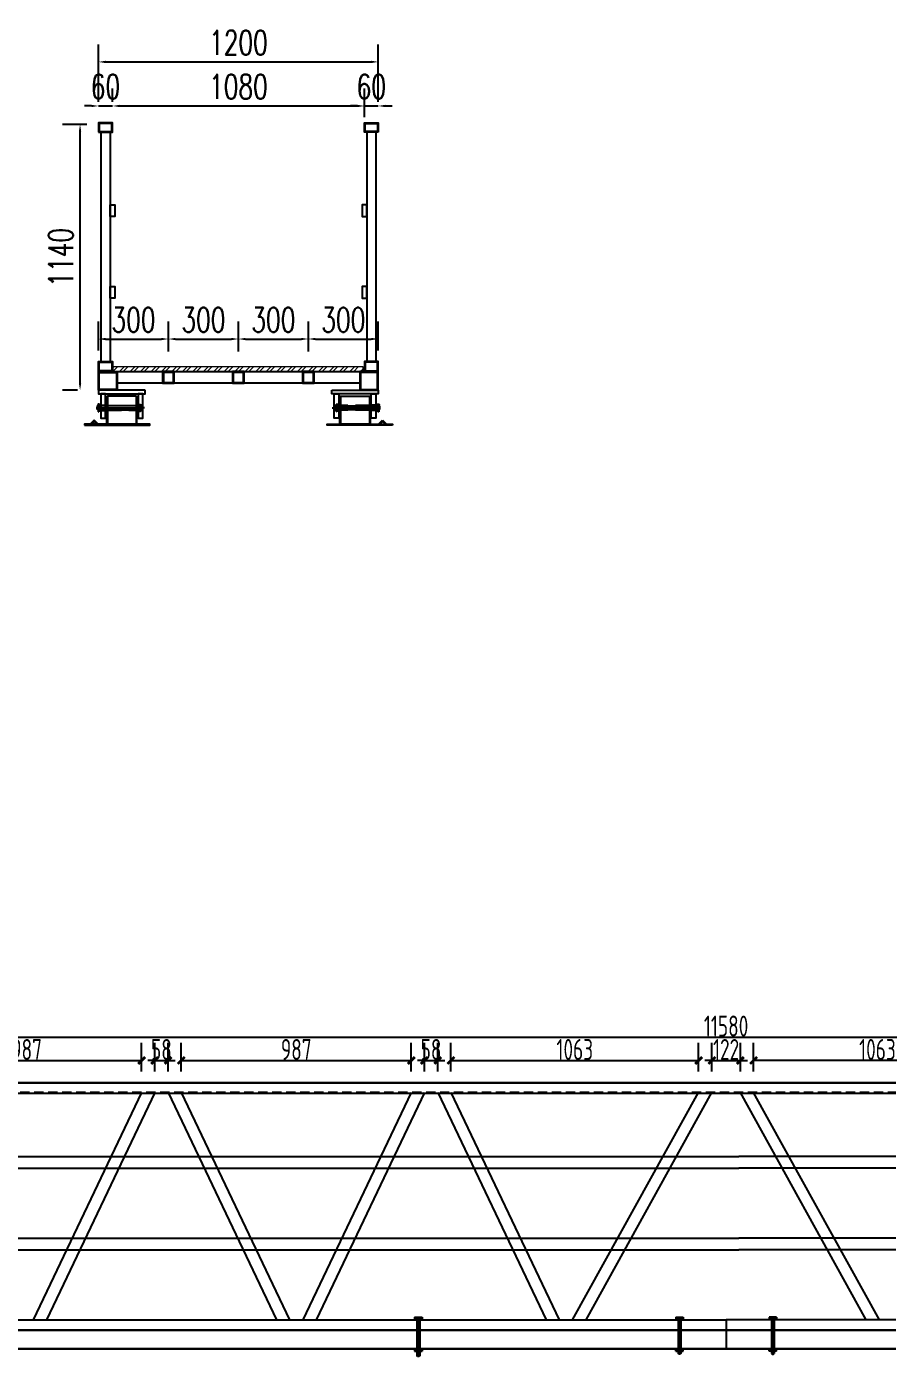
# Model space of a CAD drawing. Header units: millimetres. Extents: x -1871197 to -1180782, y 1281217 to 1543414.
# Drawn here: x -1263300 to -1259608, y 1461735 to 1467436 of the extents above; entities that cross this region are included whole.
import ezdxf

# ---------------------------------------------------------------- set-up
doc = ezdxf.new("R2010")
doc.units = ezdxf.units.MM
doc.header["$LTSCALE"] = 10
for name, pattern in [('BLTA11-LD-L-4001_Plot Plan for Seawater Intake System_20140729$0$key plan$0${ Wide Dash }', [12, 4, -2, 4, -2]), ('CENTER2', [28.575, 19.05, -3.175, 3.175, -3.175]), ('DASHED2', [9.525, 6.35, -3.175])]:
    doc.linetypes.add(name, pattern=pattern)
doc.layers.get('0').update_dxf_attribs({"linetype": 'CONTINUOUS'})
doc.layers.get('DEFPOINTS').update_dxf_attribs({"linetype": 'CONTINUOUS'})
doc.layers.add('W-bridge approach引桥', color=4, linetype='CONTINUOUS')
doc.layers.add('W-STEEL_FRAME钢架', color=3, linetype='CONTINUOUS')
doc.styles.get("Standard").update_dxf_attribs({"font": 'tssdeng.shx', "width": 0.7, "bigfont": 'hztxt.shx'})
doc.styles.add('STANDARD_T3', font='simplex.shx', dxfattribs={"width": 0.7, "bigfont": 'gbcbig.shx'})
doc.dimstyles.new('W&&30', dxfattribs={"dimtxt": 105, "dimasz": 30, "dimexe": 75, "dimexo": 90, "dimgap": 30, "dimtad": 1, "dimdec": 0, "dimzin": 0, "dimdsep": 46, "dimtxsty": 'STANDARD_T3', "dimcen": 0.09, "dimclrd": 1, "dimclre": 1, "dimclrt": 7, "dimazin": 2, "dimtfac": 1, "dimtdec": 0, "dimtix": 1, "dimtmove": 2, "dimatfit": 3, "dimfxl": 100, "dimtolj": 1, "dimtzin": 0, "dimarcsym": 0})
doc.dimstyles.new('W__30', dxfattribs={"dimtxt": 90, "dimasz": 30, "dimexe": 75, "dimexo": 90, "dimgap": 2, "dimtad": 1, "dimdec": 0, "dimzin": 0, "dimdsep": 46, "dimtxsty": 'Standard', "dimblk": 'ARCHTICK', "dimcen": 0.09, "dimclrd": 1, "dimclre": 1, "dimclrt": 2, "dimadec": 0, "dimazin": 0, "dimtfac": 1, "dimtdec": 0, "dimtix": 1, "dimtmove": 2, "dimatfit": 3, "dimldrblk": 'ARCHTICK', "dimfxl": 1, "dimtolj": 1, "dimtzin": 0, "dimarcsym": 0})

# ---------------------------------------------------------------- blocks, each defined once
blk = doc.blocks.new('*U66')
at = {"color": 8, "linetype": 'Continuous'}
for p, q in [((-1.3, 2.4), (-2.7, 1.2)), ((0, 1.9), (0, -1.9)), ((-1.3, -2.4), (-2.7, -1.2))]:
    blk.add_line(p, q, dxfattribs=at)
at = {"color": 7, "linetype": 'Continuous'}
for p, q in [((24, 1.9), (0, 1.9)), ((0, 0), (25.6, 0)), ((24, 1.9), (24, 0)), ((25.6, -1.9), (25.6, 0)), ((0, -1.9), (25.6, -1.9))]:
    blk.add_line(p, q, dxfattribs=at)
for centre, radius, start, end in [((-4.1, 0), 3.7, 41.3178, 318.6822), ((-4.1, 0), 1.85, 41.3178, 318.6822), ((0, 3.6), 3.59, 221.3178, 270), ((0, -3.6), 3.59, 90, 138.6822), ((0, 3.6), 1.74, 221.3178, 270), ((0, -3.6), 1.74, 90, 138.6822)]:
    blk.add_arc(centre, radius, start, end, dxfattribs=at)
blk = doc.blocks.new('*U74')
blk.add_lwpolyline([(-15, 0), (-15, 3), (15, 3), (15, 0)], close=True)
blk = doc.blocks.new('34')
at = {"color": 3, "linetype": 'CENTER2'}
for p, q in [((-1428303, 1516548.3), (-1428267.2, 1516548.3)), ((-1428134.7, 1516548.3), (-1428275.6, 1516548.3)), ((-1428107.2, 1516548.3), (-1428143, 1516548.3))]:
    blk.add_line(p, q, dxfattribs=at)
at = {"linetype": 'DASHED2'}
for p, q in [((-1428295.1, 1516559.3), (-1428275.1, 1516559.3)), ((-1428140.1, 1516558.4), (-1428270.1, 1516558.4)), ((-1428115.1, 1516559.3), (-1428135.1, 1516559.3)), ((-1428295.1, 1516537.3), (-1428275.1, 1516537.3)), ((-1428140.1, 1516538.2), (-1428270.1, 1516538.2)), ((-1428115.1, 1516537.3), (-1428135.1, 1516537.3))]:
    blk.add_line(p, q, dxfattribs=at)
for p, q in [((-1428286.1, 1516556.3), (-1428289.1, 1516554.6)), ((-1428289.1, 1516542), (-1428289.1, 1516554.6)), ((-1428286.1, 1516540.3), (-1428289.1, 1516542)), ((-1428286.1, 1516556.3), (-1428102.1, 1516556.3)), ((-1428286.1, 1516556.3), (-1428286.1, 1516540.3)), ((-1428267.1, 1516598.3), (-1428267.1, 1516478.3)), ((-1428143.1, 1516598.3), (-1428143.1, 1516478.3)), ((-1428102.1, 1516556.3), (-1428099.1, 1516554.6)), ((-1428102.1, 1516556.3), (-1428102.1, 1516540.3)), ((-1428102.1, 1516540.3), (-1428099.1, 1516542)), ((-1428102.1, 1516540.3), (-1428286.1, 1516540.3))]:
    blk.add_line(p, q)
at = {"color": 8, "linetype": 'Continuous', "lineweight": 15}
for p, q in [((-1428285.6, 1516557.6), (-1428284.4, 1516559)), ((-1428281.3, 1516556.3), (-1428285, 1516556.3)), ((-1428280.7, 1516557.6), (-1428281.9, 1516559))]:
    blk.add_line(p, q, dxfattribs=at)
at = {"color": 7, "linetype": 'Continuous', "lineweight": 15}
for p, q in [((-1428285, 1516556.3), (-1428285, 1516530.7)), ((-1428283.1, 1516556.3), (-1428283.1, 1516530.7)), ((-1428281.3, 1516532.3), (-1428281.3, 1516556.3)), ((-1428285, 1516530.7), (-1428283.1, 1516530.7)), ((-1428281.3, 1516532.3), (-1428283.1, 1516532.3))]:
    blk.add_line(p, q, dxfattribs=at)
for points in [[(-1428305.1, 1516623.3), (-1428105.1, 1516623.3), (-1428105.1, 1516608.3), (-1428305.1, 1516608.3)], [(-1428295.1, 1516608.3), (-1428275.1, 1516608.3), (-1428275.1, 1516503.3), (-1428295.1, 1516503.3)], [(-1428135.1, 1516608.3), (-1428115.1, 1516608.3), (-1428115.1, 1516503.3), (-1428135.1, 1516503.3)], [(-1428275.1, 1516533.3), (-1428278.1, 1516533.3), (-1428278.1, 1516563.3), (-1428275.1, 1516563.3)], [(-1428271.1, 1516533.3), (-1428274.1, 1516533.3), (-1428274.1, 1516563.3), (-1428271.1, 1516563.3)], [(-1428143.1, 1516478.3), (-1428267.1, 1516478.3), (-1428270.1, 1516481.3), (-1428270.1, 1516595.3), (-1428267.1, 1516598.3), (-1428143.1, 1516598.3), (-1428140.1, 1516595.3), (-1428140.1, 1516481.3)], [(-1428087, 1516494.6), (-1428072.9, 1516480.4), (-1428075, 1516478.3), (-1428087, 1516490.3), (-1428099.1, 1516478.3), (-1428101.2, 1516480.4)], [(-1428045, 1516474.3), (-1428325, 1516474.3), (-1428325, 1516478.3), (-1428045, 1516478.3)]]:
    blk.add_lwpolyline(points, close=True)
blk.add_lwpolyline([(-1428099.1, 1516542), (-1428099.1, 1516554.6)])
for centre in [(-1428283.1, 1516548.3), (-1428105.1, 1516548.3)]:
    blk.add_circle(centre, 2)
for centre, radius, start, end in [((-1428283.1, 1516560.4), 3.7, 311.3178, 228.6822), ((-1428286.7, 1516556.3), 1.74, 0, 48.6822), ((-1428283.1, 1516560.4), 1.85, 311.3178, 228.6822), ((-1428286.7, 1516556.3), 3.59, 0, 48.6822), ((-1428279.5, 1516556.3), 3.59, 131.3178, 180), ((-1428279.5, 1516556.3), 1.74, 131.3178, 180)]:
    blk.add_arc(centre, radius, start, end, dxfattribs=at)
at = {"xscale": -1}
for name, p, rotation in [('*U74', (-1428140.1, 1516548.3), 270), ('*U74', (-1428114.1, 1516548.3), 270), ('*U66', (-1428105.1, 1516556.3), 90)]:
    blk.add_blockref(name, p, dxfattribs=dict(at, rotation=rotation))
blk = doc.blocks.new('*D102')
at = {"layer": 'DEFPOINTS', "color": 0, "transparency": 16777216}
for p in [(-1262931.2, 1467095.6), (-1262991.2, 1467023.6), (-1262931.2, 1467023.6)]:
    blk.add_point(p, dxfattribs=at)
at = {"layer": 'W-STEEL_FRAME钢架', "color": 1, "lineweight": -2, "transparency": 16777216}
for p, q in [((-1262991.2, 1467113.6), (-1262991.2, 1467170.6)), ((-1262931.2, 1467113.6), (-1262931.2, 1467170.6)), ((-1263021.2, 1467095.6), (-1263051.2, 1467095.6)), ((-1262991.2, 1467095.6), (-1262931.2, 1467095.6)), ((-1262901.2, 1467095.6), (-1262871.2, 1467095.6))]:
    blk.add_line(p, q, dxfattribs=at)
at = {"layer": 'W-STEEL_FRAME钢架', "color": 1, "transparency": 16777216}
for points in [[(-1263021.2, 1467100.6), (-1263021.2, 1467090.6), (-1262991.2, 1467095.6)], [(-1262901.2, 1467100.6), (-1262901.2, 1467090.6), (-1262931.2, 1467095.6)]]:
    blk.add_solid(points, dxfattribs=at)
at = {"layer": 'W-STEEL_FRAME钢架', "color": 7, "transparency": 16777216, "insert": (-1262961.2, 1467178.1), "char_height": 105, "attachment_point": 5, "style": 'STANDARD_T3'}
blk.add_mtext('\\A1;60', dxfattribs=at)
blk = doc.blocks.new('*D103')
at = {"layer": 'DEFPOINTS', "color": 0, "transparency": 16777216}
for p in [(-1261791.2, 1467095.6), (-1261851.2, 1467023.6), (-1261791.2, 1467023.6)]:
    blk.add_point(p, dxfattribs=at)
at = {"layer": 'W-STEEL_FRAME钢架', "color": 1, "lineweight": -2, "transparency": 16777216}
for p, q in [((-1261851.2, 1467113.6), (-1261851.2, 1467170.6)), ((-1261791.2, 1467113.6), (-1261791.2, 1467170.6)), ((-1261881.2, 1467095.6), (-1261911.2, 1467095.6)), ((-1261851.2, 1467095.6), (-1261791.2, 1467095.6)), ((-1261761.2, 1467095.6), (-1261731.2, 1467095.6))]:
    blk.add_line(p, q, dxfattribs=at)
at = {"layer": 'W-STEEL_FRAME钢架', "color": 1, "transparency": 16777216}
for points in [[(-1261881.2, 1467100.6), (-1261881.2, 1467090.6), (-1261851.2, 1467095.6)], [(-1261761.2, 1467100.6), (-1261761.2, 1467090.6), (-1261791.2, 1467095.6)]]:
    blk.add_solid(points, dxfattribs=at)
at = {"layer": 'W-STEEL_FRAME钢架', "color": 7, "transparency": 16777216, "insert": (-1261821.2, 1467178.1), "char_height": 105, "attachment_point": 5, "style": 'STANDARD_T3'}
blk.add_mtext('\\A1;60', dxfattribs=at)
blk = doc.blocks.new('*D104')
at = {"layer": 'DEFPOINTS', "color": 0, "transparency": 16777216}
for p in [(-1261851.2, 1467095.6), (-1262931.2, 1467023.6), (-1261851.2, 1466958.1)]:
    blk.add_point(p, dxfattribs=at)
at = {"layer": 'W-STEEL_FRAME钢架', "color": 1, "lineweight": -2, "transparency": 16777216}
for p, q in [((-1262931.2, 1467113.6), (-1262931.2, 1467170.6)), ((-1261851.2, 1467048.1), (-1261851.2, 1467170.6)), ((-1262901.2, 1467095.6), (-1261881.2, 1467095.6))]:
    blk.add_line(p, q, dxfattribs=at)
at = {"layer": 'W-STEEL_FRAME钢架', "color": 1, "transparency": 16777216}
for points in [[(-1262901.2, 1467100.6), (-1262901.2, 1467090.6), (-1262931.2, 1467095.6)], [(-1261881.2, 1467100.6), (-1261881.2, 1467090.6), (-1261851.2, 1467095.6)]]:
    blk.add_solid(points, dxfattribs=at)
at = {"layer": 'W-STEEL_FRAME钢架', "color": 7, "transparency": 16777216, "insert": (-1262391.2, 1467178.1), "char_height": 105, "attachment_point": 5, "style": 'STANDARD_T3'}
blk.add_mtext('\\A1;1080', dxfattribs=at)
blk = doc.blocks.new('*D105')
at = {"layer": 'DEFPOINTS', "color": 0, "transparency": 16777216}
for p in [(-1261791.2, 1467284.5), (-1262991.2, 1467023.6), (-1261791.2, 1467023.6)]:
    blk.add_point(p, dxfattribs=at)
at = {"layer": 'W-STEEL_FRAME钢架', "color": 1, "lineweight": -2, "transparency": 16777216}
for p, q in [((-1262991.2, 1467113.6), (-1262991.2, 1467359.5)), ((-1261791.2, 1467113.6), (-1261791.2, 1467359.5)), ((-1262961.2, 1467284.5), (-1261821.2, 1467284.5))]:
    blk.add_line(p, q, dxfattribs=at)
at = {"layer": 'W-STEEL_FRAME钢架', "color": 1, "transparency": 16777216}
for points in [[(-1262961.2, 1467289.5), (-1262961.2, 1467279.5), (-1262991.2, 1467284.5)], [(-1261821.2, 1467289.5), (-1261821.2, 1467279.5), (-1261791.2, 1467284.5)]]:
    blk.add_solid(points, dxfattribs=at)
at = {"layer": 'W-STEEL_FRAME钢架', "color": 7, "transparency": 16777216, "insert": (-1262391.2, 1467367), "char_height": 105, "attachment_point": 5, "style": 'STANDARD_T3'}
blk.add_mtext('\\A1;1200', dxfattribs=at)
blk = doc.blocks.new('*D106')
at = {"layer": 'DEFPOINTS', "color": 0, "transparency": 16777216}
for p in [(-1263070.3, 1467016.6), (-1262951.2, 1467016.6), (-1262991.2, 1465876.6)]:
    blk.add_point(p, dxfattribs=at)
at = {"layer": 'W-STEEL_FRAME钢架', "color": 1, "lineweight": -2, "transparency": 16777216}
for p, q in [((-1263041.2, 1467016.6), (-1263145.3, 1467016.6)), ((-1263070.3, 1465906.6), (-1263070.3, 1466986.6)), ((-1263081.2, 1465876.6), (-1263145.3, 1465876.6))]:
    blk.add_line(p, q, dxfattribs=at)
at = {"layer": 'W-STEEL_FRAME钢架', "color": 1, "transparency": 16777216}
for points in [[(-1263075.3, 1466986.6), (-1263065.3, 1466986.6), (-1263070.3, 1467016.6)], [(-1263075.3, 1465906.6), (-1263065.3, 1465906.6), (-1263070.3, 1465876.6)]]:
    blk.add_solid(points, dxfattribs=at)
at = {"layer": 'W-STEEL_FRAME钢架', "color": 7, "transparency": 16777216, "insert": (-1263152.8, 1466446.6), "char_height": 105, "attachment_point": 5, "rotation": 90, "style": 'STANDARD_T3'}
blk.add_mtext('\\A1;1140', dxfattribs=at)
blk = doc.blocks.new('*U89')
at = {"layer": 'W-bridge approach引桥'}
for points in [[(-25, -25), (25, -25), (25, 25), (-25, 25)], [(-22, -22), (22, -22), (22, 22), (-22, 22)]]:
    blk.add_lwpolyline(points, close=True, dxfattribs=at)
blk = doc.blocks.new('*U90')
at = {"layer": 'W-bridge approach引桥', "color": 0, "linetype": 'ByBlock', "lineweight": -2, "transparency": 16777216}
for p in [(0, 0), (300, 0), (600, 0)]:
    blk.add_blockref('*U89', p, dxfattribs=at)
blk = doc.blocks.new('*D108')
at = {"layer": 'DEFPOINTS', "color": 0, "transparency": 16777216}
for p in [(-1262691.2, 1466096.5), (-1262991.2, 1465956.6), (-1262691.2, 1465956.6)]:
    blk.add_point(p, dxfattribs=at)
at = {"layer": 'W-STEEL_FRAME钢架', "color": 1, "lineweight": -2, "transparency": 16777216}
for p, q in [((-1262991.2, 1466046.6), (-1262991.2, 1466171.5)), ((-1262691.2, 1466046.6), (-1262691.2, 1466171.5)), ((-1262961.2, 1466096.5), (-1262721.2, 1466096.5))]:
    blk.add_line(p, q, dxfattribs=at)
at = {"layer": 'W-STEEL_FRAME钢架', "color": 1, "transparency": 16777216}
for points in [[(-1262961.2, 1466101.5), (-1262961.2, 1466091.5), (-1262991.2, 1466096.5)], [(-1262721.2, 1466101.5), (-1262721.2, 1466091.5), (-1262691.2, 1466096.5)]]:
    blk.add_solid(points, dxfattribs=at)
at = {"layer": 'W-STEEL_FRAME钢架', "color": 7, "transparency": 16777216, "insert": (-1262841.2, 1466179), "char_height": 105, "attachment_point": 5, "style": 'STANDARD_T3'}
blk.add_mtext('\\A1;300', dxfattribs=at)
blk = doc.blocks.new('*D109')
at = {"layer": 'DEFPOINTS', "color": 0, "transparency": 16777216}
for p in [(-1262091.2, 1466096.5), (-1262391.2, 1465956.6), (-1262091.2, 1465953.6)]:
    blk.add_point(p, dxfattribs=at)
at = {"layer": 'W-STEEL_FRAME钢架', "color": 1, "lineweight": -2, "transparency": 16777216}
for p, q in [((-1262391.2, 1466046.6), (-1262391.2, 1466171.5)), ((-1262091.2, 1466043.6), (-1262091.2, 1466171.5)), ((-1262361.2, 1466096.5), (-1262121.2, 1466096.5))]:
    blk.add_line(p, q, dxfattribs=at)
at = {"layer": 'W-STEEL_FRAME钢架', "color": 1, "transparency": 16777216}
for points in [[(-1262361.2, 1466101.5), (-1262361.2, 1466091.5), (-1262391.2, 1466096.5)], [(-1262121.2, 1466101.5), (-1262121.2, 1466091.5), (-1262091.2, 1466096.5)]]:
    blk.add_solid(points, dxfattribs=at)
at = {"layer": 'W-STEEL_FRAME钢架', "color": 7, "transparency": 16777216, "insert": (-1262241.2, 1466179), "char_height": 105, "attachment_point": 5, "style": 'STANDARD_T3'}
blk.add_mtext('\\A1;300', dxfattribs=at)
blk = doc.blocks.new('*D110')
at = {"layer": 'DEFPOINTS', "color": 0, "transparency": 16777216}
for p in [(-1261791.2, 1466096.5), (-1262091.2, 1465953.6), (-1261791.2, 1465956.6)]:
    blk.add_point(p, dxfattribs=at)
at = {"layer": 'W-STEEL_FRAME钢架', "color": 1, "lineweight": -2, "transparency": 16777216}
for p, q in [((-1262091.2, 1466043.6), (-1262091.2, 1466171.5)), ((-1261791.2, 1466046.6), (-1261791.2, 1466171.5)), ((-1262061.2, 1466096.5), (-1261821.2, 1466096.5))]:
    blk.add_line(p, q, dxfattribs=at)
at = {"layer": 'W-STEEL_FRAME钢架', "color": 1, "transparency": 16777216}
for points in [[(-1262061.2, 1466101.5), (-1262061.2, 1466091.5), (-1262091.2, 1466096.5)], [(-1261821.2, 1466101.5), (-1261821.2, 1466091.5), (-1261791.2, 1466096.5)]]:
    blk.add_solid(points, dxfattribs=at)
at = {"layer": 'W-STEEL_FRAME钢架', "color": 7, "transparency": 16777216, "insert": (-1261941.2, 1466179), "char_height": 105, "attachment_point": 5, "style": 'STANDARD_T3'}
blk.add_mtext('\\A1;300', dxfattribs=at)
blk = doc.blocks.new('_ARCHTICK')
at = {"color": 0, "linetype": 'ByBlock', "const_width": 0.4}
blk.add_lwpolyline([(-0.5, -0.5), (0.5, 0.5)], dxfattribs=at)
blk = doc.blocks.new('*D120')
at = {"layer": 'DEFPOINTS', "color": 0, "transparency": 16777216}
for p in [(-1254509.7, 1463104.1), (-1266089.7, 1462907.4), (-1254509.7, 1462907.4)]:
    blk.add_point(p, dxfattribs=at)
at = {"layer": 'W-STEEL_FRAME钢架', "color": 1, "lineweight": -2, "transparency": 16777216}
for p, q in [((-1266089.7, 1462997.4), (-1266089.7, 1463179.1)), ((-1254509.7, 1462997.4), (-1254509.7, 1463179.1)), ((-1266089.7, 1463104.1), (-1254509.7, 1463104.1))]:
    blk.add_line(p, q, dxfattribs=at)
at = {"layer": 'W-STEEL_FRAME钢架', "color": 1, "lineweight": -2, "transparency": 16777216, "xscale": 30, "yscale": 30, "zscale": 30, "rotation": 180}
blk.add_blockref('_ARCHTICK', (-1266089.7, 1463104.1), dxfattribs=at)
at = {"layer": 'W-STEEL_FRAME钢架', "color": 1, "lineweight": -2, "transparency": 16777216, "xscale": 30, "yscale": 30, "zscale": 30}
blk.add_blockref('_ARCHTICK', (-1254509.7, 1463104.1), dxfattribs=at)
at = {"layer": 'W-STEEL_FRAME钢架', "color": 7, "transparency": 16777216, "insert": (-1260299.7, 1463151.1), "char_height": 90, "attachment_point": 5}
blk.add_mtext('\\A1;11580', dxfattribs=at)
blk = doc.blocks.new('*D124')
at = {"layer": 'DEFPOINTS', "color": 0, "transparency": 16777216}
for p in [(-1262806.3, 1463003.6), (-1263793, 1462866.4), (-1262806.3, 1462866.4)]:
    blk.add_point(p, dxfattribs=at)
at = {"layer": 'W-STEEL_FRAME钢架', "color": 1, "lineweight": -2, "transparency": 16777216}
for p, q in [((-1263793, 1462956.4), (-1263793, 1463078.6)), ((-1262806.3, 1462956.4), (-1262806.3, 1463078.6)), ((-1263793, 1463003.6), (-1262806.3, 1463003.6))]:
    blk.add_line(p, q, dxfattribs=at)
at = {"layer": 'W-STEEL_FRAME钢架', "color": 1, "lineweight": -2, "transparency": 16777216, "xscale": 30, "yscale": 30, "zscale": 30, "rotation": 180}
blk.add_blockref('_ARCHTICK', (-1263793, 1463003.6), dxfattribs=at)
at = {"layer": 'W-STEEL_FRAME钢架', "color": 1, "lineweight": -2, "transparency": 16777216, "xscale": 30, "yscale": 30, "zscale": 30}
blk.add_blockref('_ARCHTICK', (-1262806.3, 1463003.6), dxfattribs=at)
at = {"layer": 'W-STEEL_FRAME钢架', "color": 7, "transparency": 16777216, "insert": (-1263299.7, 1463050.6), "char_height": 90, "attachment_point": 5}
blk.add_mtext('\\A1;987', dxfattribs=at)
blk = doc.blocks.new('*D118')
at = {"layer": 'DEFPOINTS', "color": 0, "transparency": 16777216}
for p in [(-1262692.7, 1463003.6), (-1262750.2, 1462866.4), (-1262692.7, 1462866.4)]:
    blk.add_point(p, dxfattribs=at)
at = {"layer": 'W-STEEL_FRAME钢架', "color": 1, "lineweight": -2, "transparency": 16777216}
for p, q in [((-1262750.2, 1462956.4), (-1262750.2, 1463078.6)), ((-1262692.7, 1462956.4), (-1262692.7, 1463078.6)), ((-1262750.2, 1463003.6), (-1262780.2, 1463003.6)), ((-1262750.2, 1463003.6), (-1262692.7, 1463003.6)), ((-1262692.7, 1463003.6), (-1262662.7, 1463003.6))]:
    blk.add_line(p, q, dxfattribs=at)
at = {"layer": 'W-STEEL_FRAME钢架', "color": 1, "lineweight": -2, "transparency": 16777216, "xscale": 30, "yscale": 30, "zscale": 30}
blk.add_blockref('_ARCHTICK', (-1262750.2, 1463003.6), dxfattribs=at)
at = {"layer": 'W-STEEL_FRAME钢架', "color": 1, "lineweight": -2, "transparency": 16777216, "xscale": 30, "yscale": 30, "zscale": 30, "rotation": 180}
blk.add_blockref('_ARCHTICK', (-1262692.7, 1463003.6), dxfattribs=at)
at = {"layer": 'W-STEEL_FRAME钢架', "color": 7, "transparency": 16777216, "insert": (-1262721.4, 1463050.6), "char_height": 90, "attachment_point": 5}
blk.add_mtext('\\A1;58', dxfattribs=at)
blk = doc.blocks.new('*D125')
at = {"layer": 'DEFPOINTS', "color": 0, "transparency": 16777216}
for p in [(-1261649.9, 1463003.6), (-1262636.6, 1462866.4), (-1261649.9, 1462866.4)]:
    blk.add_point(p, dxfattribs=at)
at = {"layer": 'W-STEEL_FRAME钢架', "color": 1, "lineweight": -2, "transparency": 16777216}
for p, q in [((-1262636.6, 1462956.4), (-1262636.6, 1463078.6)), ((-1261649.9, 1462956.4), (-1261649.9, 1463078.6)), ((-1262636.6, 1463003.6), (-1261649.9, 1463003.6))]:
    blk.add_line(p, q, dxfattribs=at)
at = {"layer": 'W-STEEL_FRAME钢架', "color": 1, "lineweight": -2, "transparency": 16777216, "xscale": 30, "yscale": 30, "zscale": 30, "rotation": 180}
blk.add_blockref('_ARCHTICK', (-1262636.6, 1463003.6), dxfattribs=at)
at = {"layer": 'W-STEEL_FRAME钢架', "color": 1, "lineweight": -2, "transparency": 16777216, "xscale": 30, "yscale": 30, "zscale": 30}
blk.add_blockref('_ARCHTICK', (-1261649.9, 1463003.6), dxfattribs=at)
at = {"layer": 'W-STEEL_FRAME钢架', "color": 7, "transparency": 16777216, "insert": (-1262143.2, 1463050.6), "char_height": 90, "attachment_point": 5}
blk.add_mtext('\\A1;987', dxfattribs=at)
blk = doc.blocks.new('*D119')
at = {"layer": 'DEFPOINTS', "color": 0, "transparency": 16777216}
for p in [(-1261536.2, 1463003.6), (-1261593.8, 1462866.4), (-1261536.2, 1462866.4)]:
    blk.add_point(p, dxfattribs=at)
at = {"layer": 'W-STEEL_FRAME钢架', "color": 1, "lineweight": -2, "transparency": 16777216}
for p, q in [((-1261593.8, 1462956.4), (-1261593.8, 1463078.6)), ((-1261536.2, 1462956.4), (-1261536.2, 1463078.6)), ((-1261593.8, 1463003.6), (-1261623.8, 1463003.6)), ((-1261593.8, 1463003.6), (-1261536.2, 1463003.6)), ((-1261536.2, 1463003.6), (-1261506.2, 1463003.6))]:
    blk.add_line(p, q, dxfattribs=at)
at = {"layer": 'W-STEEL_FRAME钢架', "color": 1, "lineweight": -2, "transparency": 16777216, "xscale": 30, "yscale": 30, "zscale": 30}
blk.add_blockref('_ARCHTICK', (-1261593.8, 1463003.6), dxfattribs=at)
at = {"layer": 'W-STEEL_FRAME钢架', "color": 1, "lineweight": -2, "transparency": 16777216, "xscale": 30, "yscale": 30, "zscale": 30, "rotation": 180}
blk.add_blockref('_ARCHTICK', (-1261536.2, 1463003.6), dxfattribs=at)
at = {"layer": 'W-STEEL_FRAME钢架', "color": 7, "transparency": 16777216, "insert": (-1261565, 1463050.6), "char_height": 90, "attachment_point": 5}
blk.add_mtext('\\A1;58', dxfattribs=at)
blk = doc.blocks.new('*D126')
at = {"layer": 'DEFPOINTS', "color": 0, "transparency": 16777216}
for p in [(-1260417.4, 1463003.6), (-1261480.1, 1462866.4), (-1260417.4, 1462866.4)]:
    blk.add_point(p, dxfattribs=at)
at = {"layer": 'W-STEEL_FRAME钢架', "color": 1, "lineweight": -2, "transparency": 16777216}
for p, q in [((-1261480.1, 1462956.4), (-1261480.1, 1463078.6)), ((-1260417.4, 1462956.4), (-1260417.4, 1463078.6)), ((-1261480.1, 1463003.6), (-1260417.4, 1463003.6))]:
    blk.add_line(p, q, dxfattribs=at)
at = {"layer": 'W-STEEL_FRAME钢架', "color": 1, "lineweight": -2, "transparency": 16777216, "xscale": 30, "yscale": 30, "zscale": 30, "rotation": 180}
blk.add_blockref('_ARCHTICK', (-1261480.1, 1463003.6), dxfattribs=at)
at = {"layer": 'W-STEEL_FRAME钢架', "color": 1, "lineweight": -2, "transparency": 16777216, "xscale": 30, "yscale": 30, "zscale": 30}
blk.add_blockref('_ARCHTICK', (-1260417.4, 1463003.6), dxfattribs=at)
at = {"layer": 'W-STEEL_FRAME钢架', "color": 7, "transparency": 16777216, "insert": (-1260948.7, 1463050.6), "char_height": 90, "attachment_point": 5}
blk.add_mtext('\\A1;1063', dxfattribs=at)
blk = doc.blocks.new('*D137')
at = {"layer": 'DEFPOINTS', "color": 0, "transparency": 16777216}
for p in [(-1260182, 1463003.6), (-1260182, 1462866.4), (-1259119.2, 1462866.4)]:
    blk.add_point(p, dxfattribs=at)
at = {"layer": 'W-STEEL_FRAME钢架', "color": 1, "lineweight": -2, "transparency": 16777216}
for p, q in [((-1260182, 1462956.4), (-1260182, 1463078.6)), ((-1259119.2, 1462956.4), (-1259119.2, 1463078.6)), ((-1259119.2, 1463003.6), (-1260182, 1463003.6))]:
    blk.add_line(p, q, dxfattribs=at)
at = {"layer": 'W-STEEL_FRAME钢架', "color": 1, "lineweight": -2, "transparency": 16777216, "xscale": 30, "yscale": 30, "zscale": 30, "rotation": 180}
blk.add_blockref('_ARCHTICK', (-1260182, 1463003.6), dxfattribs=at)
at = {"layer": 'W-STEEL_FRAME钢架', "color": 1, "lineweight": -2, "transparency": 16777216, "xscale": 30, "yscale": 30, "zscale": 30}
blk.add_blockref('_ARCHTICK', (-1259119.2, 1463003.6), dxfattribs=at)
at = {"layer": 'W-STEEL_FRAME钢架', "color": 7, "transparency": 16777216, "insert": (-1259650.6, 1463050.6), "char_height": 90, "attachment_point": 5}
blk.add_mtext('\\A1;1063', dxfattribs=at)
blk = doc.blocks.new('*D138')
at = {"layer": 'DEFPOINTS', "color": 0, "transparency": 16777216}
for p in [(-1260238.5, 1463003.6), (-1260360.8, 1462866.4), (-1260238.5, 1462866.4)]:
    blk.add_point(p, dxfattribs=at)
at = {"layer": 'W-STEEL_FRAME钢架', "color": 1, "lineweight": -2, "transparency": 16777216}
for p, q in [((-1260360.8, 1462956.4), (-1260360.8, 1463078.6)), ((-1260238.5, 1462956.4), (-1260238.5, 1463078.6)), ((-1260360.8, 1463003.6), (-1260390.8, 1463003.6)), ((-1260360.8, 1463003.6), (-1260238.5, 1463003.6)), ((-1260238.5, 1463003.6), (-1260208.5, 1463003.6))]:
    blk.add_line(p, q, dxfattribs=at)
at = {"layer": 'W-STEEL_FRAME钢架', "color": 1, "lineweight": -2, "transparency": 16777216, "xscale": 30, "yscale": 30, "zscale": 30}
blk.add_blockref('_ARCHTICK', (-1260360.8, 1463003.6), dxfattribs=at)
at = {"layer": 'W-STEEL_FRAME钢架', "color": 1, "lineweight": -2, "transparency": 16777216, "xscale": 30, "yscale": 30, "zscale": 30, "rotation": 180}
blk.add_blockref('_ARCHTICK', (-1260238.5, 1463003.6), dxfattribs=at)
at = {"layer": 'W-STEEL_FRAME钢架', "color": 7, "transparency": 16777216, "insert": (-1260299.7, 1463050.6), "char_height": 90, "attachment_point": 5}
blk.add_mtext('\\A1;122', dxfattribs=at)
blk = doc.blocks.new('*D427')
at = {"layer": 'DEFPOINTS', "color": 0, "transparency": 16777216}
for p in [(-1262391.2, 1466096.5), (-1262691.2, 1465953.6), (-1262391.2, 1465953.6)]:
    blk.add_point(p, dxfattribs=at)
at = {"layer": 'W-STEEL_FRAME钢架', "color": 1, "lineweight": -2, "transparency": 16777216}
for p, q in [((-1262691.2, 1466043.6), (-1262691.2, 1466171.5)), ((-1262391.2, 1466043.6), (-1262391.2, 1466171.5)), ((-1262661.2, 1466096.5), (-1262421.2, 1466096.5))]:
    blk.add_line(p, q, dxfattribs=at)
at = {"layer": 'W-STEEL_FRAME钢架', "color": 1, "transparency": 16777216}
for points in [[(-1262661.2, 1466101.5), (-1262661.2, 1466091.5), (-1262691.2, 1466096.5)], [(-1262421.2, 1466101.5), (-1262421.2, 1466091.5), (-1262391.2, 1466096.5)]]:
    blk.add_solid(points, dxfattribs=at)
at = {"layer": 'W-STEEL_FRAME钢架', "color": 7, "transparency": 16777216, "insert": (-1262541.2, 1466179), "char_height": 105, "attachment_point": 5, "style": 'STANDARD_T3'}
blk.add_mtext('\\A1;300', dxfattribs=at)

msp = doc.modelspace()

# ---------------------------------------------------------------- hatches: boundary and pattern name
at = {"lineweight": 5}
h = msp.add_hatch(dxfattribs=at)
h.set_pattern_fill('STEEL', color=31, scale=20)
h.set_pattern_definition([(45, (165933.902, -50748.724), (-22.4506403, 22.4506403), []), (45, (165933.902, -50732.85), (-22.4506403, 22.4506403), [])])
h.paths.add_polyline_path([(-1261856.2, 1465956.6), (-1261856.2, 1465976.6), (-1262931.2, 1465976.6), (-1262931.2, 1465956.6)])

# ---------------------------------------------------------------- linework, layer by layer
for p, q in [((-1262981.2, 1466983.6), (-1262981.2, 1466000.6)), ((-1262941.2, 1466983.6), (-1262941.2, 1466000.6)), ((-1261841.2, 1466983.6), (-1261841.2, 1466000.6)), ((-1261801.2, 1466983.6), (-1261801.2, 1466000.6)), ((-1262991.2, 1465956.6), (-1262911.2, 1465956.6)), ((-1261791.2, 1465956.6), (-1261871.2, 1465956.6))]:
    msp.add_line(p, q)
at = {"color": 4}
for p, q in [((-1266089.7, 1462907.4), (-1260105.8, 1462907.4)), ((-1260105.8, 1462907.4), (-1266089.7, 1462907.4)), ((-1260105.8, 1462907.4), (-1254509.7, 1462907.4)), ((-1254509.7, 1462907.4), (-1260105.8, 1462907.4)), ((-1260071, 1462862.4), (-1266071, 1462862.4)), ((-1254528.3, 1462862.4), (-1260071, 1462862.4))]:
    msp.add_line(p, q, dxfattribs=at)
at = {"color": 8, "linetype": 'BLTA11-LD-L-4001_Plot Plan for Seawater Intake System_20140729$0$key plan$0${ Wide Dash }'}
for p, q in [((-1260526.7, 1462866.4), (-1266072.7, 1462866.4)), ((-1254526.7, 1462866.4), (-1260526.7, 1462866.4))]:
    msp.add_line(p, q, dxfattribs=at)
at = {"color": 0}
for p, q in [((-1262806.3, 1462866.4), (-1263270.9, 1461891.4)), ((-1262750.2, 1462866.4), (-1263214.8, 1461891.4)), ((-1262692.7, 1462866.4), (-1262228.1, 1461891.4)), ((-1262636.6, 1462866.4), (-1262172, 1461891.4)), ((-1261649.9, 1462866.4), (-1262114.4, 1461891.4)), ((-1261593.8, 1462866.4), (-1262058.3, 1461891.4)), ((-1261536.2, 1462866.4), (-1261071.6, 1461891.4)), ((-1261480.1, 1462866.4), (-1261015.5, 1461891.4)), ((-1260958, 1461891.4), (-1260417.4, 1462866.4)), ((-1260899.8, 1461891.4), (-1260360.8, 1462866.4)), ((-1259699.5, 1461891.4), (-1260238.5, 1462866.4)), ((-1259641.4, 1461891.4), (-1260182, 1462866.4)), ((-1266243.9, 1462591.5), (-1260244.7, 1462591.5)), ((-1254355.5, 1462591.5), (-1260244.7, 1462591.5)), ((-1266243.9, 1462541.5), (-1260244.7, 1462541.5)), ((-1254355.5, 1462541.5), (-1260244.7, 1462541.5)), ((-1266244.7, 1462241.4), (-1260244.7, 1462241.4)), ((-1254354.7, 1462241.4), (-1260244.7, 1462241.4)), ((-1266244.7, 1462191.4), (-1260244.7, 1462191.4)), ((-1254354.7, 1462191.4), (-1260244.7, 1462191.4))]:
    msp.add_line(p, q, dxfattribs=at)
at = {"color": 1}
for p, q in [((-1261635.7, 1461903.4), (-1261635.7, 1461893.4)), ((-1261635.7, 1461903.4), (-1261603.7, 1461903.4)), ((-1261635.7, 1461893.4), (-1261603.7, 1461893.4)), ((-1261635.7, 1461891.4), (-1261603.7, 1461891.4)), ((-1261630.7, 1461903.4), (-1261630.7, 1461893.4)), ((-1261625.7, 1461903.4), (-1261625.7, 1461737.8)), ((-1261619.7, 1461903.4), (-1261619.7, 1461737.8)), ((-1261613.7, 1461903.4), (-1261613.7, 1461737.8)), ((-1261608.7, 1461903.4), (-1261608.7, 1461893.4)), ((-1261603.7, 1461903.4), (-1261603.7, 1461893.4)), ((-1260515.7, 1461903.4), (-1260515.7, 1461893.4)), ((-1260515.7, 1461903.4), (-1260483.7, 1461903.4)), ((-1260515.7, 1461893.4), (-1260483.7, 1461893.4)), ((-1260515.7, 1461891.4), (-1260483.7, 1461891.4)), ((-1260510.7, 1461903.4), (-1260510.7, 1461893.4)), ((-1260505.7, 1461903.4), (-1260505.7, 1461747.8)), ((-1260499.7, 1461903.4), (-1260499.7, 1461747.8)), ((-1260493.7, 1461903.4), (-1260493.7, 1461747.8)), ((-1260488.7, 1461903.4), (-1260488.7, 1461893.4)), ((-1260483.7, 1461903.4), (-1260483.7, 1461893.4)), ((-1260115.7, 1461903.4), (-1260115.7, 1461893.4)), ((-1260083.7, 1461903.4), (-1260115.7, 1461903.4)), ((-1260083.7, 1461893.4), (-1260115.7, 1461893.4)), ((-1260083.7, 1461891.4), (-1260115.7, 1461891.4)), ((-1260110.7, 1461903.4), (-1260110.7, 1461893.4)), ((-1260105.7, 1461903.4), (-1260105.7, 1461747.8)), ((-1260099.7, 1461903.4), (-1260099.7, 1461747.8)), ((-1260093.7, 1461903.4), (-1260093.7, 1461747.8)), ((-1260088.7, 1461903.4), (-1260088.7, 1461893.4)), ((-1260083.7, 1461903.4), (-1260083.7, 1461893.4)), ((-1261635.7, 1461767.4), (-1261635.7, 1461757.4)), ((-1261635.7, 1461767.4), (-1261603.7, 1461767.4)), ((-1261635.7, 1461757.4), (-1261603.7, 1461757.4)), ((-1261630.7, 1461767.4), (-1261630.7, 1461757.4)), ((-1261608.7, 1461767.4), (-1261608.7, 1461757.4)), ((-1261603.7, 1461767.4), (-1261603.7, 1461757.4)), ((-1260515.7, 1461757.4), (-1260515.7, 1461767.4)), ((-1260515.7, 1461767.4), (-1260483.7, 1461767.4)), ((-1260515.7, 1461767.4), (-1260483.7, 1461767.4)), ((-1260515.7, 1461757.4), (-1260483.7, 1461757.4)), ((-1260510.7, 1461757.4), (-1260510.7, 1461767.4)), ((-1260488.7, 1461757.4), (-1260488.7, 1461767.4)), ((-1260483.7, 1461757.4), (-1260483.7, 1461767.4)), ((-1260115.7, 1461757.4), (-1260115.7, 1461767.4)), ((-1260083.7, 1461767.4), (-1260115.7, 1461767.4)), ((-1260083.7, 1461767.4), (-1260115.7, 1461767.4)), ((-1260083.7, 1461757.4), (-1260115.7, 1461757.4)), ((-1260110.7, 1461757.4), (-1260110.7, 1461767.4)), ((-1260088.7, 1461757.4), (-1260088.7, 1461767.4)), ((-1260083.7, 1461757.4), (-1260083.7, 1461767.4)), ((-1261622.7, 1461734.8), (-1261625.7, 1461737.8)), ((-1261616.7, 1461734.8), (-1261622.7, 1461734.8)), ((-1261613.7, 1461737.8), (-1261616.7, 1461734.8)), ((-1260502.7, 1461744.8), (-1260505.7, 1461747.8)), ((-1260496.7, 1461744.8), (-1260502.7, 1461744.8)), ((-1260493.7, 1461747.8), (-1260496.7, 1461744.8)), ((-1260105.7, 1461747.8), (-1260102.7, 1461744.8)), ((-1260102.7, 1461744.8), (-1260096.7, 1461744.8)), ((-1260096.7, 1461744.8), (-1260093.7, 1461747.8))]:
    msp.add_line(p, q, dxfattribs=at)
at = {"color": 3}
for p, q in [((-1266299.7, 1461847.4), (-1260299.7, 1461847.4)), ((-1254299.7, 1461847.4), (-1260299.7, 1461847.4)), ((-1266299.7, 1461767.4), (-1260299.7, 1461767.4)), ((-1254299.7, 1461767.4), (-1260299.7, 1461767.4))]:
    msp.add_line(p, q, dxfattribs=at)
for points in [[(-1262991.2, 1466983.6), (-1262931.2, 1466983.6), (-1262931.2, 1467023.6), (-1262991.2, 1467023.6)], [(-1262988.2, 1466986.6), (-1262934.2, 1466986.6), (-1262934.2, 1467020.6), (-1262988.2, 1467020.6)], [(-1261791.2, 1466983.6), (-1261851.2, 1466983.6), (-1261851.2, 1467023.6), (-1261791.2, 1467023.6)], [(-1261794.2, 1466986.6), (-1261848.2, 1466986.6), (-1261848.2, 1467020.6), (-1261794.2, 1467020.6)]]:
    msp.add_lwpolyline(points, close=True)
at = {"color": 4}
for points in [[(-1262931.2, 1465956.6), (-1262991.2, 1465956.6), (-1262991.2, 1466000.6), (-1262931.2, 1466000.6)], [(-1262931.2, 1465956.6), (-1262991.2, 1465956.6), (-1262991.2, 1466000.6), (-1262931.2, 1466000.6)], [(-1262934.2, 1465959.6), (-1262988.2, 1465959.6), (-1262988.2, 1465997.6), (-1262934.2, 1465997.6)], [(-1261851.2, 1465956.6), (-1261791.2, 1465956.6), (-1261791.2, 1466000.6), (-1261851.2, 1466000.6)], [(-1261851.2, 1465956.6), (-1261791.2, 1465956.6), (-1261791.2, 1466000.6), (-1261851.2, 1466000.6)], [(-1261848.2, 1465959.6), (-1261794.2, 1465959.6), (-1261794.2, 1465997.6), (-1261848.2, 1465997.6)], [(-1266244.7, 1461891.4), (-1260299.7, 1461891.4), (-1260299.7, 1461847.4), (-1266244.7, 1461847.4)], [(-1254354.7, 1461891.4), (-1260299.7, 1461891.4), (-1260299.7, 1461847.4), (-1254354.7, 1461847.4)]]:
    msp.add_lwpolyline(points, close=True, dxfattribs=at)
at = {"color": 31, "lineweight": 5}
msp.add_lwpolyline([(-1262931.2, 1465956.6), (-1261856.2, 1465956.6), (-1261856.2, 1465976.6), (-1262931.2, 1465976.6)], close=True, dxfattribs=at)
at = {"color": 3}
for points in [[(-1266299.7, 1461847.4), (-1260299.7, 1461847.4), (-1260299.7, 1461767.4), (-1266299.7, 1461767.4)], [(-1254299.7, 1461847.4), (-1260299.7, 1461847.4), (-1260299.7, 1461767.4), (-1254299.7, 1461767.4)]]:
    msp.add_lwpolyline(points, close=True, dxfattribs=at)
at = {"layer": 'W-STEEL_FRAME钢架'}
for points in [[(-1262941.2, 1466672.1), (-1262921.2, 1466672.1), (-1262921.2, 1466622.1), (-1262941.2, 1466622.1)], [(-1261841.2, 1466672.1), (-1261861.2, 1466672.1), (-1261861.2, 1466622.1), (-1261841.2, 1466622.1)], [(-1262941.2, 1466322.1), (-1262921.2, 1466322.1), (-1262921.2, 1466272.1), (-1262941.2, 1466272.1)], [(-1261841.2, 1466322.1), (-1261861.2, 1466322.1), (-1261861.2, 1466272.1), (-1261841.2, 1466272.1)], [(-1262991.2, 1465956.6), (-1262911.2, 1465956.6), (-1262911.2, 1465876.6), (-1262991.2, 1465876.6)], [(-1262988.2, 1465953.6), (-1262914.2, 1465953.6), (-1262914.2, 1465879.6), (-1262988.2, 1465879.6)], [(-1262911.2, 1465956.6), (-1261871.2, 1465956.6), (-1261871.2, 1465906.6), (-1262911.2, 1465906.6)], [(-1261791.2, 1465956.6), (-1261871.2, 1465956.6), (-1261871.2, 1465876.6), (-1261791.2, 1465876.6)], [(-1261794.2, 1465953.6), (-1261868.2, 1465953.6), (-1261868.2, 1465879.6), (-1261794.2, 1465879.6)]]:
    msp.add_lwpolyline(points, close=True, dxfattribs=at)

# ---------------------------------------------------------------- block references
at = {"xscale": -1}
msp.add_blockref('34', (-2691096.4, -50746.7), dxfattribs=at)
at = {"rotation": 359.9999999992979}
msp.add_blockref('34', (166313.9, -50746.7), dxfattribs=at)
at = {"layer": 'W-bridge approach引桥'}
msp.add_blockref('*U90', (-1262691.2, 1465931.6), dxfattribs=at)

# ---------------------------------------------------------------- dimensions: what is measured, and where the dimension line sits
at = {"layer": 'W-STEEL_FRAME钢架'}
for base, p1, p2, picture, middle in [((-1261791.2, 1467284.5), (-1262991.2, 1467023.6), (-1261791.2, 1467023.6), '*D105', (-1262391.2, 1467367)), ((-1262931.2, 1467095.6), (-1262991.2, 1467023.6), (-1262931.2, 1467023.6), '*D102', (-1262961.2, 1467178.1)), ((-1261851.2, 1467095.6), (-1262931.2, 1467023.6), (-1261851.2, 1466958.1), '*D104', (-1262391.2, 1467178.1)), ((-1261791.2, 1467095.6), (-1261851.2, 1467023.6), (-1261791.2, 1467023.6), '*D103', (-1261821.2, 1467178.1)), ((-1262691.2, 1466096.5), (-1262991.2, 1465956.6), (-1262691.2, 1465956.6), '*D108', (-1262841.2, 1466179)), ((-1262391.2, 1466096.5), (-1262691.2, 1465953.6), (-1262391.2, 1465953.6), '*D427', (-1262541.2, 1466179)), ((-1262091.2, 1466096.5), (-1262391.2, 1465956.6), (-1262091.2, 1465953.6), '*D109', (-1262241.2, 1466179)), ((-1261791.2, 1466096.5), (-1262091.2, 1465953.6), (-1261791.2, 1465956.6), '*D110', (-1261941.2, 1466179))]:
    dim = msp.add_linear_dim(base=base, p1=p1, p2=p2, dimstyle='W&&30', dxfattribs=at)
    dim.commit()
    dim.dimension.update_dxf_attribs({"geometry": picture, "text_midpoint": middle})
dim = msp.add_linear_dim(base=(-1263070.3, 1467016.6), p1=(-1262991.2, 1465876.6), p2=(-1262951.2, 1467016.6), angle=90, dimstyle='W&&30', dxfattribs=at)
dim.commit()
dim.dimension.update_dxf_attribs({"geometry": '*D106', "text_midpoint": (-1263152.8, 1466446.6)})
dim = msp.add_aligned_dim(p1=(-1266089.7, 1462907.4), p2=(-1254509.7, 1462907.4), distance=196.6, dimstyle='W__30', override={"dimclrt": 7}, dxfattribs=at)
dim.commit()
dim.dimension.update_dxf_attribs({"geometry": '*D120', "text_midpoint": (-1260299.7, 1463151.1)})
for base, p1, p2, picture, middle in [((-1262806.3, 1463003.6), (-1263793, 1462866.4), (-1262806.3, 1462866.4), '*D124', (-1263299.7, 1463050.6)), ((-1262692.6504, 1463003.5855), (-1262750.2395, 1462866.4476), (-1262692.6504, 1462866.4476), '*D118', (-1262721.445, 1463050.5855)), ((-1261649.9, 1463003.6), (-1262636.6, 1462866.4), (-1261649.9, 1462866.4), '*D125', (-1262143.2, 1463050.6)), ((-1261536.2, 1463003.6), (-1261593.8, 1462866.4), (-1261536.2, 1462866.4), '*D119', (-1261565, 1463050.6)), ((-1260417.4, 1463003.6), (-1261480.1, 1462866.4), (-1260417.4, 1462866.4), '*D126', (-1260948.7, 1463050.6)), ((-1260238.5, 1463003.6), (-1260360.8, 1462866.4), (-1260238.5, 1462866.4), '*D138', (-1260299.7, 1463050.6))]:
    dim = msp.add_linear_dim(base=base, p1=p1, p2=p2, dimstyle='W__30', override={"dimclrt": 7}, dxfattribs=at)
    dim.commit()
    dim.dimension.update_dxf_attribs({"geometry": picture, "text_midpoint": middle})
dim = msp.add_linear_dim(base=(-1260182, 1463003.6), p1=(-1259119.2, 1462866.4), p2=(-1260182, 1462866.4), angle=180, dimstyle='W__30', override={"dimclrt": 7}, dxfattribs=at)
dim.commit()
dim.dimension.update_dxf_attribs({"geometry": '*D137', "text_midpoint": (-1259650.6, 1463050.6)})

doc.saveas('drawing.dxf')
